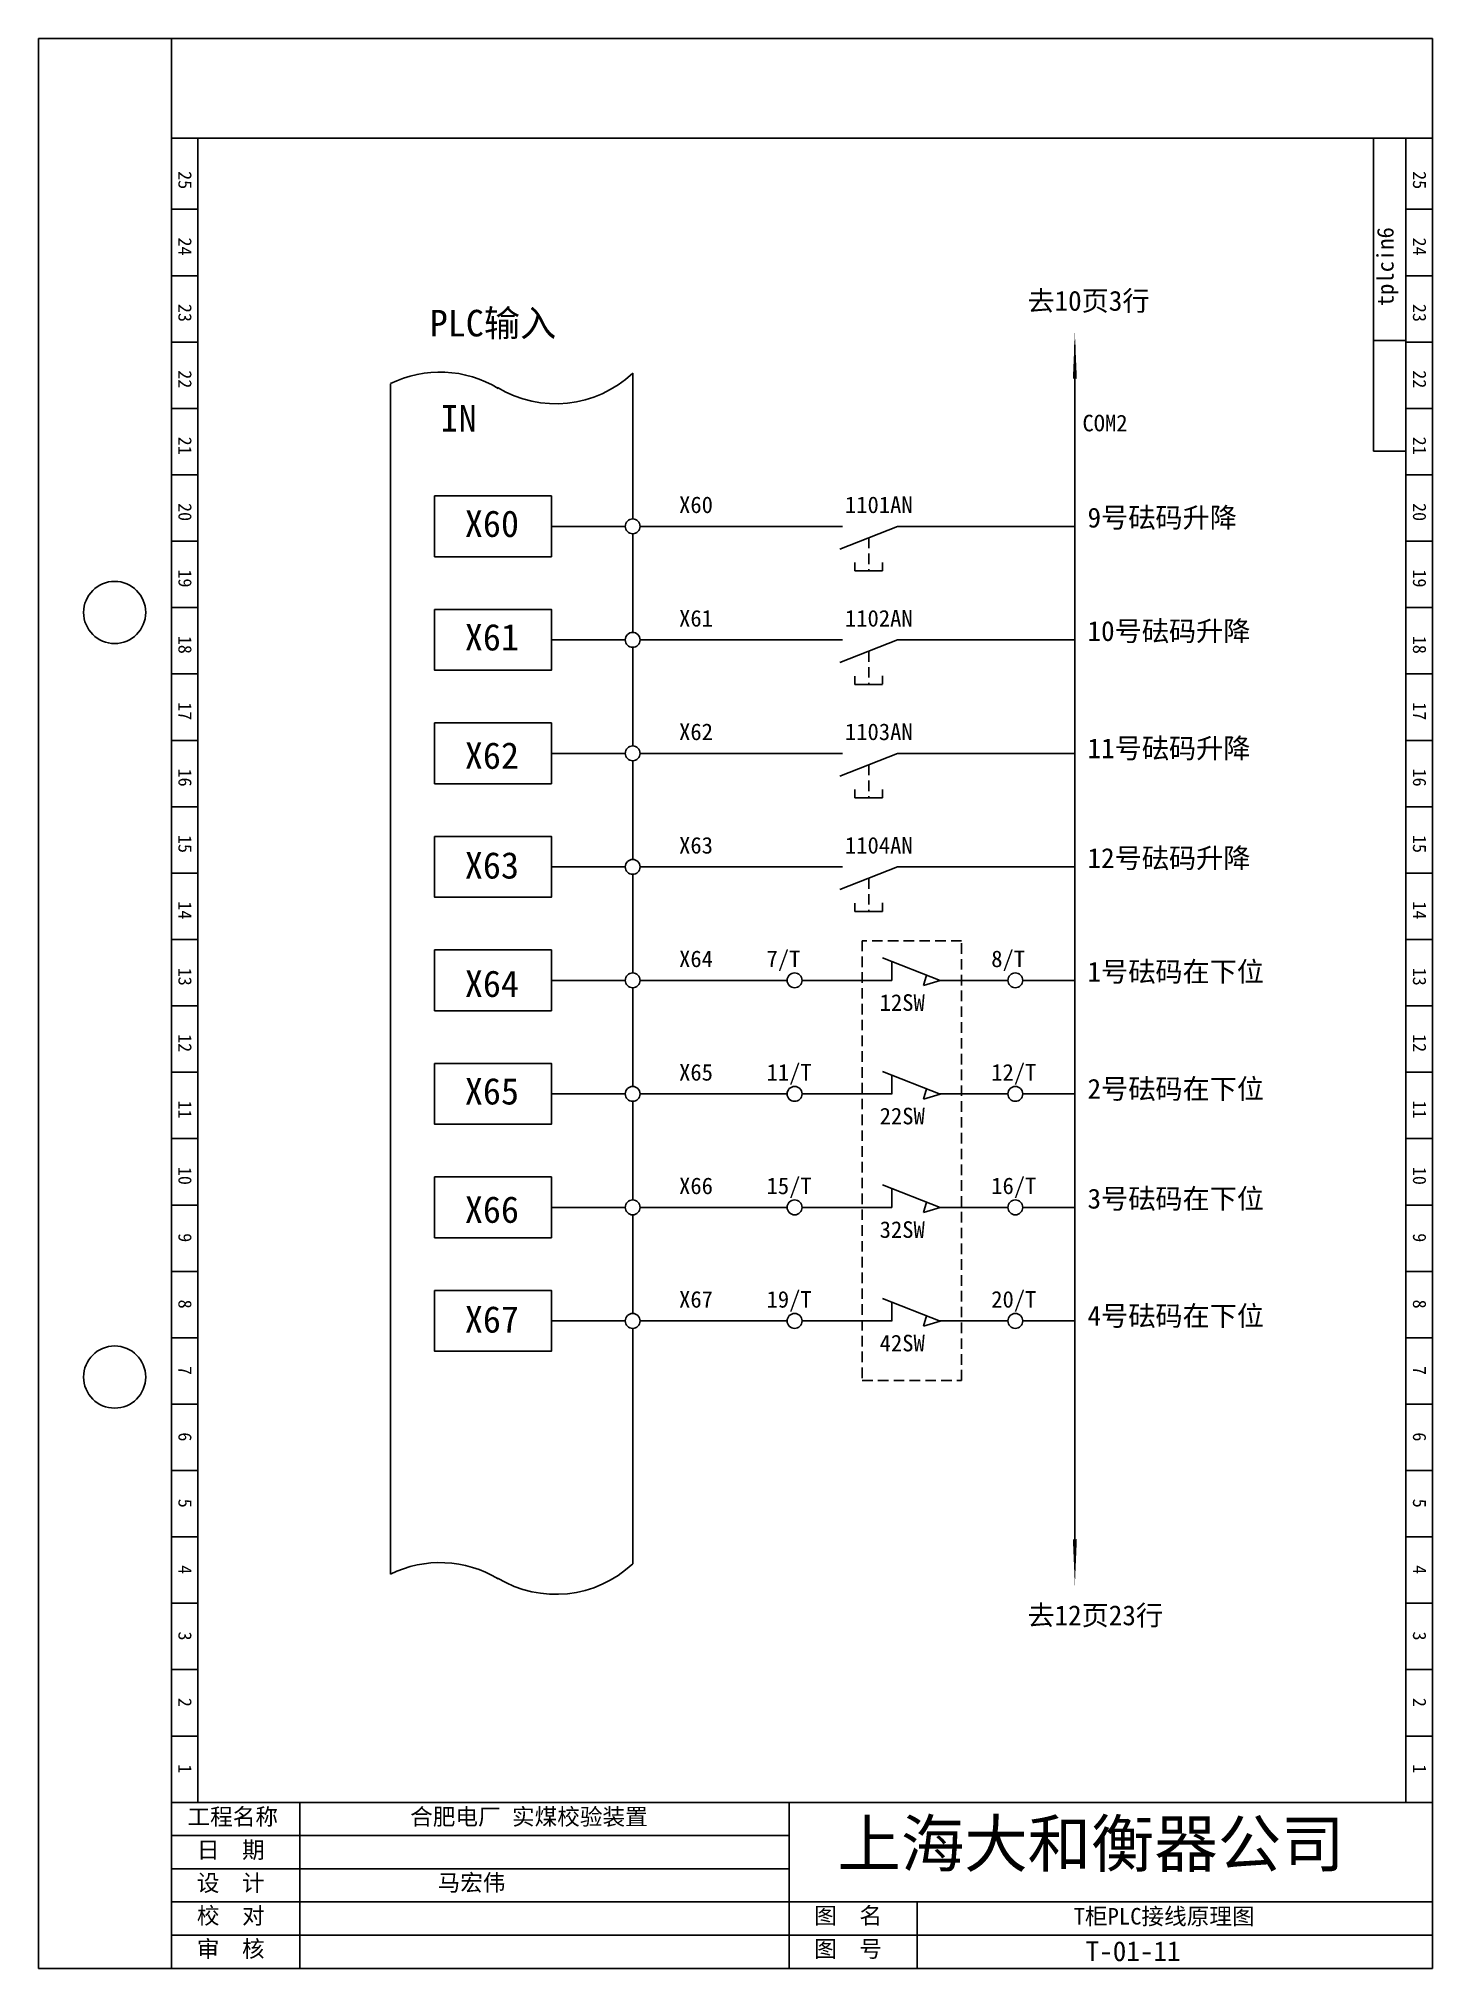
# Model space of a CAD drawing. Extents: x 370 to 580, y -51 to 240.
import ezdxf

# ---------------------------------------------------------------- set-up
doc = ezdxf.new("R2010")
doc.units = 0
doc.header["$LTSCALE"] = 0.5
doc.linetypes.add('DASHED2', pattern=[9.525, 6.35, -3.175])
doc.layers.get('0').update_dxf_attribs({"linetype": 'CONTINUOUS'})

# ---------------------------------------------------------------- blocks, each defined once
blk = doc.blocks.new('A$C1BE90A1B')
at = {"insert": (0.67, 3.86), "char_height": 2.5, "width": 44.7874, "attachment_point": 1}
blk.add_mtext('\\f宋体|b0|i0|c134|p2;T柜PLC接线原理图', dxfattribs=at)
blk = doc.blocks.new('A$C5B9B0CC9')
at = {"insert": (0.21, 3.58), "char_height": 2.5, "width": 20.5327, "attachment_point": 1}
blk.add_mtext('\\f宋体|b0|i0|c134|p2;马宏伟', dxfattribs=at)

msp = doc.modelspace()

# ---------------------------------------------------------------- linework, layer by layer
for p, q in [((369.82, 239.81), (579.82, 239.81)), ((369.82, 239.81), (369.82, -50.91)), ((389.82, 239.81), (389.82, -50.91)), ((579.82, 239.81), (579.82, -50.91)), ((389.82, 224.81), (579.82, 224.81)), ((393.82, 224.81), (393.82, -25.91)), ((570.94, 224.81), (570.94, 177.67)), ((575.82, 224.81), (575.82, -25.91)), ((579.82, 224.81), (579.82, -25.91)), ((389.82, 214.09), (393.82, 214.09)), ((575.82, 214.09), (579.82, 214.09)), ((389.82, 204.09), (393.82, 204.09)), ((575.82, 204.09), (579.82, 204.09)), ((389.82, 194.09), (393.82, 194.09)), ((575.81, 194.35), (570.94, 194.35)), ((575.82, 194.09), (579.82, 194.09)), ((389.82, 184.09), (393.82, 184.09)), ((575.82, 184.09), (579.82, 184.09)), ((575.81, 177.67), (570.94, 177.67)), ((389.82, 174.09), (393.82, 174.09)), ((575.82, 174.09), (579.82, 174.09)), ((389.82, 164.09), (393.82, 164.09)), ((575.82, 164.09), (579.82, 164.09)), ((389.82, 154.09), (393.82, 154.09)), ((575.82, 154.09), (579.82, 154.09)), ((389.82, 144.09), (393.82, 144.09)), ((575.82, 144.09), (579.82, 144.09)), ((389.82, 134.09), (393.82, 134.09)), ((575.82, 134.09), (579.82, 134.09)), ((389.82, 124.09), (393.82, 124.09)), ((575.82, 124.09), (579.82, 124.09)), ((389.82, 114.09), (393.82, 114.09)), ((575.82, 114.09), (579.82, 114.09)), ((389.82, 104.09), (393.82, 104.09)), ((575.82, 104.09), (579.82, 104.09)), ((389.82, 94.09), (393.82, 94.09)), ((575.82, 94.09), (579.82, 94.09)), ((389.82, 84.09), (393.82, 84.09)), ((575.82, 84.09), (579.82, 84.09)), ((389.82, 74.09), (393.82, 74.09)), ((575.82, 74.09), (579.82, 74.09)), ((389.82, 64.09), (393.82, 64.09)), ((575.82, 64.09), (579.82, 64.09)), ((389.82, 54.09), (393.82, 54.09)), ((575.82, 54.09), (579.82, 54.09)), ((389.82, 44.09), (393.82, 44.09)), ((575.82, 44.09), (579.82, 44.09)), ((389.82, 34.09), (393.82, 34.09)), ((575.82, 34.09), (579.82, 34.09)), ((389.82, 24.09), (393.82, 24.09)), ((575.82, 24.09), (579.82, 24.09)), ((389.82, 14.09), (393.82, 14.09)), ((575.82, 14.09), (579.82, 14.09)), ((389.82, 4.09), (393.82, 4.09)), ((575.82, 4.09), (579.82, 4.09)), ((389.82, -5.91), (393.82, -5.91)), ((575.82, -5.91), (579.82, -5.91)), ((389.82, -15.91), (393.82, -15.91)), ((575.82, -15.91), (579.82, -15.91)), ((389.82, -25.91), (579.82, -25.91)), ((409.2, -25.91), (409.2, -50.91)), ((482.93, -25.91), (482.93, -50.91)), ((389.82, -30.91), (482.93, -30.91)), ((389.82, -35.91), (482.93, -35.91)), ((389.82, -40.91), (579.82, -40.91)), ((502.18, -40.91), (502.18, -50.91)), ((389.82, -45.91), (579.82, -45.91)), ((369.82, -50.91), (579.82, -50.91))]:
    msp.add_line(p, q)
at = {"ltscale": 0.5}
for p, q in [((525.95, 10.62), (525.95, 193.68)), ((525.95, 9.52), (525.95, 193.68)), ((447.09, 166.33), (458.21, 166.33)), ((460.45, 166.33), (490.92, 166.33)), ((490.56, 162.9), (499.25, 166.33)), ((499.25, 166.33), (525.95, 166.33)), ((492.79, 159.61), (492.79, 160.88)), ((496.98, 159.63), (496.98, 160.9)), ((492.79, 159.61), (496.98, 159.61)), ((447.09, 149.23), (458.21, 149.23)), ((460.45, 149.23), (490.92, 149.23)), ((490.56, 145.8), (499.25, 149.23)), ((499.25, 149.23), (525.95, 149.23)), ((492.79, 142.51), (492.79, 143.78)), ((492.79, 142.51), (496.98, 142.51)), ((496.98, 142.53), (496.98, 143.8)), ((447.09, 132.13), (458.21, 132.13)), ((460.45, 132.13), (490.92, 132.13)), ((490.56, 128.7), (499.25, 132.13)), ((499.25, 132.13), (525.95, 132.13)), ((492.79, 125.41), (492.79, 126.68)), ((492.79, 125.41), (496.98, 125.41)), ((496.98, 125.43), (496.98, 126.7)), ((447.09, 115.03), (458.21, 115.03)), ((460.45, 115.03), (490.92, 115.03)), ((490.56, 111.6), (499.25, 115.03)), ((499.25, 115.03), (525.95, 115.03)), ((492.79, 108.31), (492.79, 109.58)), ((492.79, 108.31), (496.98, 108.31)), ((496.98, 108.33), (496.98, 109.6)), ((496.98, 101.32), (505.66, 97.89)), ((498.39, 97.89), (498.39, 100.76)), ((447.09, 97.93), (458.21, 97.93)), ((460.45, 97.93), (482.6, 97.93)), ((484.84, 97.93), (498.39, 97.93)), ((497.07, 97.93), (498.39, 97.93)), ((503.14, 97.14), (503.58, 98.71)), ((505.66, 97.89), (503.14, 97.14)), ((505.55, 97.93), (515.86, 97.93)), ((505.55, 97.93), (515.86, 97.93)), ((518.1, 97.93), (525.95, 97.93)), ((496.98, 84.22), (505.66, 80.79)), ((498.39, 80.79), (498.39, 83.66)), ((503.14, 80.04), (503.58, 81.61)), ((447.09, 80.83), (458.21, 80.83)), ((460.45, 80.83), (482.6, 80.83)), ((484.84, 80.83), (498.39, 80.83)), ((497.07, 80.83), (498.39, 80.83)), ((505.66, 80.79), (503.14, 80.04)), ((505.55, 80.83), (515.86, 80.83)), ((505.55, 80.83), (515.86, 80.83)), ((518.1, 80.83), (525.95, 80.83)), ((496.98, 67.12), (505.66, 63.69)), ((498.39, 63.69), (498.39, 66.56)), ((503.14, 62.94), (503.58, 64.51)), ((447.09, 63.73), (458.21, 63.73)), ((460.45, 63.73), (482.6, 63.73)), ((484.84, 63.73), (498.39, 63.73)), ((497.07, 63.73), (498.39, 63.73)), ((505.66, 63.69), (503.14, 62.94)), ((505.55, 63.73), (515.86, 63.73)), ((505.55, 63.73), (515.86, 63.73)), ((518.1, 63.73), (525.95, 63.73)), ((496.98, 50.02), (505.66, 46.59)), ((498.39, 46.59), (498.39, 49.46)), ((447.09, 46.63), (458.21, 46.63)), ((460.45, 46.63), (482.6, 46.63)), ((484.84, 46.63), (498.39, 46.63)), ((497.07, 46.63), (498.39, 46.63)), ((503.14, 45.84), (503.58, 47.41)), ((505.66, 46.59), (503.14, 45.84)), ((505.55, 46.63), (515.86, 46.63)), ((505.55, 46.63), (515.86, 46.63)), ((518.1, 46.63), (525.95, 46.63))]:
    msp.add_line(p, q, dxfattribs=at)
at = {"linetype": 'DASHED2', "ltscale": 0.5}
for p, q in [((494.91, 164.62), (494.91, 159.61)), ((494.91, 147.52), (494.91, 142.51)), ((494.91, 130.42), (494.91, 125.41)), ((494.91, 113.32), (494.91, 108.31)), ((493.9, 103.91), (493.9, 37.65)), ((508.88, 103.91), (493.9, 103.91)), ((508.88, 37.65), (508.88, 103.91)), ((493.9, 37.65), (508.88, 37.65))]:
    msp.add_line(p, q, dxfattribs=at)
at = {"ltscale": 0.5}
for points in [[(525.95, 188.57, 0.6, 0, 0), (525.95, 195.57, 0, 0, 0)], [(525.95, 13.7, 0.6, 0, 0), (525.95, 6.7, 0, 0, 0)]]:
    msp.add_lwpolyline(points, format="xyseb", dxfattribs=at)
for points in [[(459.33, 189.4), (459.33, 167.45)], [(422.83, 8.48), (422.83, 187.82)], [(459.33, 165.21), (459.33, 150.35)], [(459.33, 148.11), (459.33, 133.25)], [(459.33, 131.01), (459.33, 116.15)], [(459.33, 113.91), (459.33, 99.05)], [(459.33, 96.81), (459.33, 81.95)], [(459.33, 79.71), (459.33, 64.85)], [(459.33, 62.61), (459.33, 47.75)], [(459.33, 51.41), (459.33, 47.75)], [(459.33, 45.51), (459.33, 21.13)], [(459.33, 45.51), (459.33, 10.05)]]:
    msp.add_lwpolyline(points)
for points in [[(429.48, 170.92), (447.09, 170.92), (447.09, 161.75), (429.48, 161.75)], [(429.48, 153.82), (447.09, 153.82), (447.09, 144.65), (429.48, 144.65)], [(429.48, 136.72), (447.09, 136.72), (447.09, 127.55), (429.48, 127.55)], [(429.48, 119.62), (447.09, 119.62), (447.09, 110.45), (429.48, 110.45)], [(429.48, 102.52), (447.09, 102.52), (447.09, 93.35), (429.48, 93.35)], [(429.48, 85.42), (447.09, 85.42), (447.09, 76.25), (429.48, 76.25)], [(429.48, 68.32), (447.09, 68.32), (447.09, 59.15), (429.48, 59.15)], [(429.48, 51.22), (447.09, 51.22), (447.09, 42.05), (429.48, 42.05)]]:
    msp.add_lwpolyline(points, close=True)
for centre in [(459.33, 166.33), (459.33, 149.23), (459.33, 132.13), (459.33, 115.03), (459.33, 97.93), (483.72, 97.93), (516.98, 97.93), (459.33, 80.83), (483.72, 80.83), (516.98, 80.83), (459.33, 63.73), (483.72, 63.73), (516.98, 63.73), (459.33, 46.63), (483.72, 46.63), (516.98, 46.63)]:
    msp.add_circle(centre, 1.12, dxfattribs=at)
for centre in [(381.28, 153.36), (381.28, 38.17)]:
    msp.add_circle(centre, 4.68)
for centre, start, end in [((430.3, 172.68), 58.7064, 116.2668), ((447.74, 201.68), 238.7064, 313.3355), ((430.3, -6.67), 58.7064, 116.2668), ((447.74, 22.33), 238.7064, 313.3355)]:
    msp.add_arc(centre, 16.89, start, end, dxfattribs=at)

# ---------------------------------------------------------------- block references
for name, p in [('A$C5B9B0CC9', (429.72, -40.32)), ('A$C1BE90A1B', (525.1, -45.67))]:
    msp.add_blockref(name, p, dxfattribs=at)

# ---------------------------------------------------------------- texts
at = {"char_height": 2, "width": 13.8727, "attachment_point": 1, "rotation": 270}
for s, insert in [('25', (392.89, 219.84)), ('25', (578.89, 219.84)), ('24', (392.89, 209.84)), ('24', (578.89, 209.84)), ('23', (392.89, 199.84)), ('23', (578.89, 199.84)), ('22', (392.89, 189.84)), ('22', (578.89, 189.84)), ('21', (392.89, 179.84)), ('21', (578.89, 179.84)), ('20', (392.89, 169.84)), ('20', (578.89, 169.84)), ('19', (392.89, 159.84)), ('19', (578.89, 159.84)), ('18', (392.89, 149.84)), ('18', (578.89, 149.84)), ('17', (392.89, 139.84)), ('17', (578.89, 139.84)), ('16', (392.89, 129.84)), ('16', (578.89, 129.84)), ('15', (392.89, 119.84)), ('15', (578.89, 119.84)), ('14', (392.89, 109.84)), ('14', (578.89, 109.84)), ('13', (392.89, 99.84)), ('13', (578.89, 99.84)), ('12', (392.89, 89.84)), ('12', (578.89, 89.84)), ('11', (392.89, 79.84)), ('11', (578.89, 79.84)), ('10', (392.89, 69.84)), ('10', (578.89, 69.84)), ('9', (392.89, 59.84)), ('9', (578.89, 59.84)), ('8', (392.89, 49.84)), ('8', (578.89, 49.84)), ('7', (392.89, 39.84)), ('7', (578.89, 39.84)), ('6', (392.89, 29.84)), ('6', (578.89, 29.84)), ('5', (392.89, 19.84)), ('5', (578.89, 19.84)), ('4', (392.89, 9.84)), ('4', (578.89, 9.84)), ('3', (392.89, -0.16)), ('3', (578.89, -0.16)), ('2', (392.89, -10.16)), ('2', (578.89, -10.16)), ('1', (392.89, -20.16)), ('1', (578.89, -20.16))]:
    msp.add_mtext(s, dxfattribs=dict(at, insert=insert))
at = {"ltscale": 0.5, "insert": (571.47, 199.49), "char_height": 2.5, "width": 19.7563, "attachment_point": 1, "rotation": 90}
msp.add_mtext('tplcin6', dxfattribs=at)
at = {"ltscale": 0.5, "width": 51.3886, "attachment_point": 1}
for s, insert, char_height in [('\\f宋体|b0|i0|c134|p2;去10页3行', (518.8, 201.81), 3), ('\\f宋体|b0|i0|c134|p2;PLC输入', (428.74, 198.94), 4), ('\\f宋体|b0|i0|c134|p2;IN', (430.39, 184.6), 4), ('\\f宋体|b0|i0|c134|p2;X60', (434.04, 168.73), 4), ('\\f宋体|b0|i0|c134|p2;9号砝码升降', (527.86, 169.15), 3), ('\\f宋体|b0|i0|c134|p2;X61', (434.04, 151.63), 4), ('\\f宋体|b0|i0|c134|p2;10号砝码升降', (527.86, 152.06), 3), ('\\f宋体|b0|i0|c134|p2;X62', (434.04, 133.8), 4), ('\\f宋体|b0|i0|c134|p2;11号砝码升降', (527.86, 134.4), 3), ('\\f宋体|b0|i0|c134|p2;X63', (434.04, 117.26), 4), ('\\f宋体|b0|i0|c134|p2;12号砝码升降', (527.86, 117.86), 3), ('\\f宋体|b0|i0|c134|p2;X64', (434.04, 99.43), 4), ('\\f宋体|b0|i0|c134|p2;1号砝码在下位', (527.86, 100.75), 3), ('\\f宋体|b0|i0|c134|p2;X65', (434.04, 83.23), 4), ('\\f宋体|b0|i0|c134|p2;2号砝码在下位', (527.86, 83.1), 3), ('\\f宋体|b0|i0|c134|p2;3号砝码在下位', (527.86, 66.55), 3), ('\\f宋体|b0|i0|c134|p2;X66', (434.04, 65.4), 4), ('\\f宋体|b0|i0|c134|p2;X67', (434.04, 48.86), 4), ('\\f宋体|b0|i0|c134|p2;4号砝码在下位', (527.86, 48.9), 3), ('\\f宋体|b0|i0|c134|p2;去12页23行', (518.8, 3.78), 3)]:
    msp.add_mtext(s, dxfattribs=dict(at, insert=insert, char_height=char_height))
at = {"attachment_point": 1}
for s, insert, char_height, width in [('COM2', (527.09, 183.14), 2.5, 13.8727), ('X60', (466.32, 170.83), 2.5, 13.8727), ('1101AN', (491.31, 170.83), 2.5, 13.8727), ('X61', (466.32, 153.73), 2.5, 13.8727), ('1102AN', (491.31, 153.73), 2.5, 13.8727), ('X62', (466.32, 136.63), 2.5, 13.8727), ('1103AN', (491.31, 136.63), 2.5, 13.8727), ('X63', (466.32, 119.53), 2.5, 13.8727), ('1104AN', (491.31, 119.53), 2.5, 13.8727), ('X64', (466.32, 102.43), 2.5, 13.8727), ('7/T', (479.5, 102.43), 2.5, 13.8727), ('8/T', (513.35, 102.43), 2.5, 13.8727), ('12SW', (496.54, 95.84), 2.5, 13.8727), ('X65', (466.32, 85.33), 2.5, 13.8727), ('11/T', (479.5, 85.33), 2.5, 13.8727), ('12/T', (513.35, 85.33), 2.5, 13.8727), ('22SW', (496.54, 78.74), 2.5, 13.8727), ('X66', (466.32, 68.23), 2.5, 13.8727), ('15/T', (479.5, 68.23), 2.5, 13.8727), ('16/T', (513.35, 68.23), 2.5, 13.8727), ('32SW', (496.54, 61.64), 2.5, 13.8727), ('X67', (466.32, 51.13), 2.5, 13.8727), ('19/T', (479.5, 51.13), 2.5, 13.8727), ('20/T', (513.35, 51.13), 2.5, 13.8727), ('42SW', (496.54, 44.54), 2.5, 13.8727), ('\\f宋体|b0|i0|c134|p2;工程名称', (392.25, -26.81), 2.5, 20.5327), ('\\f宋体|b0|i0|c134|p2;合肥电厂 实煤校验装置', (425.8, -26.81), 2.5, 44.7874), ('\\f宋体|b0|i0|c134|p2;上海大和衡器公司', (490.19, -28.62), 7, 127.4816), ('\\f宋体|b0|i0|c134|p2;日  期', (393.66, -31.81), 2.5, 20.5327), ('\\f宋体|b0|i0|c134|p2;设  计', (393.66, -36.78), 2.5, 20.5327), ('\\f宋体|b0|i0|c134|p2;校  对', (393.66, -41.71), 2.5, 20.5327), ('\\f宋体|b0|i0|c134|p2;图  名', (486.67, -41.71), 2.5, 20.5327), ('\\f宋体|b0|i0|c134|p2;审  核', (393.66, -46.71), 2.5, 20.5327), ('\\f宋体|b0|i0|c134|p2;图  号', (486.67, -46.71), 2.5, 20.5327), ('T-01-11', (527.58, -46.82), 3, 13.8727)]:
    msp.add_mtext(s, dxfattribs=dict(at, insert=insert, char_height=char_height, width=width))

doc.saveas('drawing.dxf')
